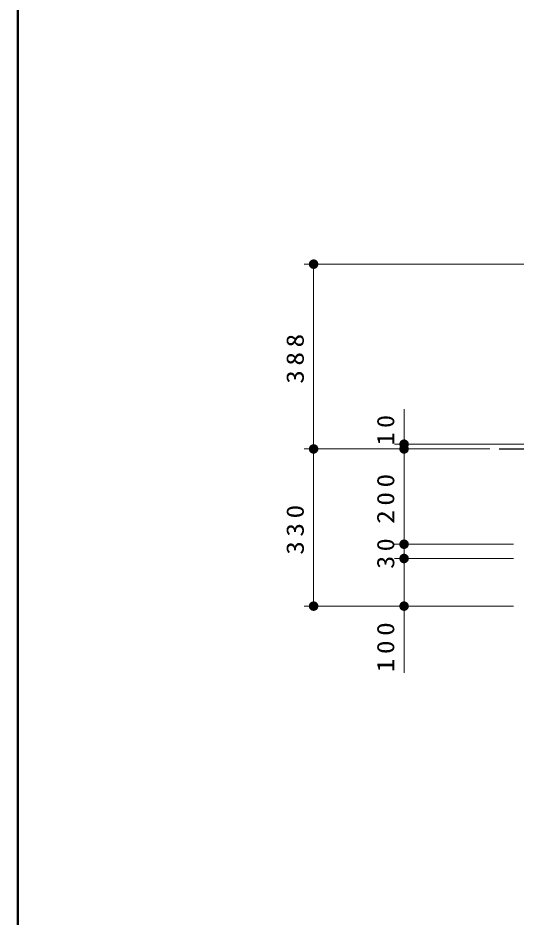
# Model space of a CAD drawing. Units: millimetres on the paper, scale 1:20. Extents: x -365 to 9, y -38 to 257.
# Drawn here: x -365 to -312.7, y 67.6 to 162.1 of the extents above; entities that cross this region are included whole.
import ezdxf

# ---------------------------------------------------------------- set-up
doc = ezdxf.new("R2010")
doc.units = ezdxf.units.MM
doc.layers.add('LY_1', color=7, linetype='Continuous', lineweight=25)
doc.layers.add('LY_2', color=7, linetype='Continuous', lineweight=13)
doc.styles.add('ＭＳ ゴシック', font='')
doc.styles.get('ＭＳ ゴシック').set_extended_font_data('MS Gothic')

# ---------------------------------------------------------------- blocks, each defined once
blk = doc.blocks.new('filled_dot')
at = {"color": 0, "linetype": 'Continuous', "lineweight": -2, "const_width": 1.25}
blk.add_lwpolyline([(-0.625, 0, 1), (0.625, 0, 1)], format="xyb", close=True, dxfattribs=at)

msp = doc.modelspace()

# ---------------------------------------------------------------- linework, layer by layer
at = {"layer": 'LY_1', "lineweight": 13}
for p, q in [((-311.467, 136.25), (-334.967, 136.25)), ((-333.967, 116.853), (-333.967, 136.25)), ((-324.467, 116.853), (-324.467, 121.023)), ((-309.967, 117.353), (-325.467, 117.353)), ((-315.467, 116.853), (-334.967, 116.853)), ((-333.967, 100.353), (-333.967, 116.853)), ((-324.467, 106.853), (-324.467, 116.853)), ((-312.967, 106.853), (-325.467, 106.853)), ((-324.467, 105.353), (-324.467, 106.853)), ((-312.967, 105.353), (-325.467, 105.353)), ((-324.467, 93.358), (-324.467, 105.353)), ((-312.967, 100.353), (-334.967, 100.353))]:
    msp.add_line(p, q, dxfattribs=at)
at = {"layer": 'LY_1', "color": 4}
msp.add_line((-314.467, 116.853), (-309.467, 116.853), dxfattribs=at)
at = {"layer": 'LY_2', "lineweight": 50}
msp.add_line((-365, 257), (-365, 0), dxfattribs=at)

# ---------------------------------------------------------------- block references
at = {"layer": 'LY_1', "lineweight": 13, "xscale": 0.4, "yscale": 0.4}
for p, rotation in [((-333.967, 136.25), 270), ((-333.967, 116.853), 270), ((-333.967, 116.853), 90), ((-324.467, 117.353), 270), ((-324.467, 116.853), 270), ((-324.467, 106.853), 270), ((-324.467, 105.353), 270), ((-333.967, 100.353), 90), ((-324.467, 100.353), 90)]:
    msp.add_blockref('filled_dot', p, dxfattribs=dict(at, rotation=rotation))

# ---------------------------------------------------------------- texts
at = {"layer": 'LY_1', "char_height": 1.833, "attachment_point": 8, "rotation": 90, "style": 'ＭＳ ゴシック'}
for s, insert in [('\\T1.33;\\W1.15;388', (-334.967, 126.552)), ('\\T1.34;\\W1.1;10', (-325.467, 119.054)), ('\\T1.33;\\W1.15;200', (-325.467, 111.853)), ('\\T1.33;\\W1.15;330', (-334.967, 108.603)), ('\\T1.34;\\W1.1;30', (-325.467, 106.103)), ('\\T1.33;\\W1.15;100', (-325.467, 96.275))]:
    msp.add_mtext(s, dxfattribs=dict(at, insert=insert))

doc.saveas('drawing.dxf')
